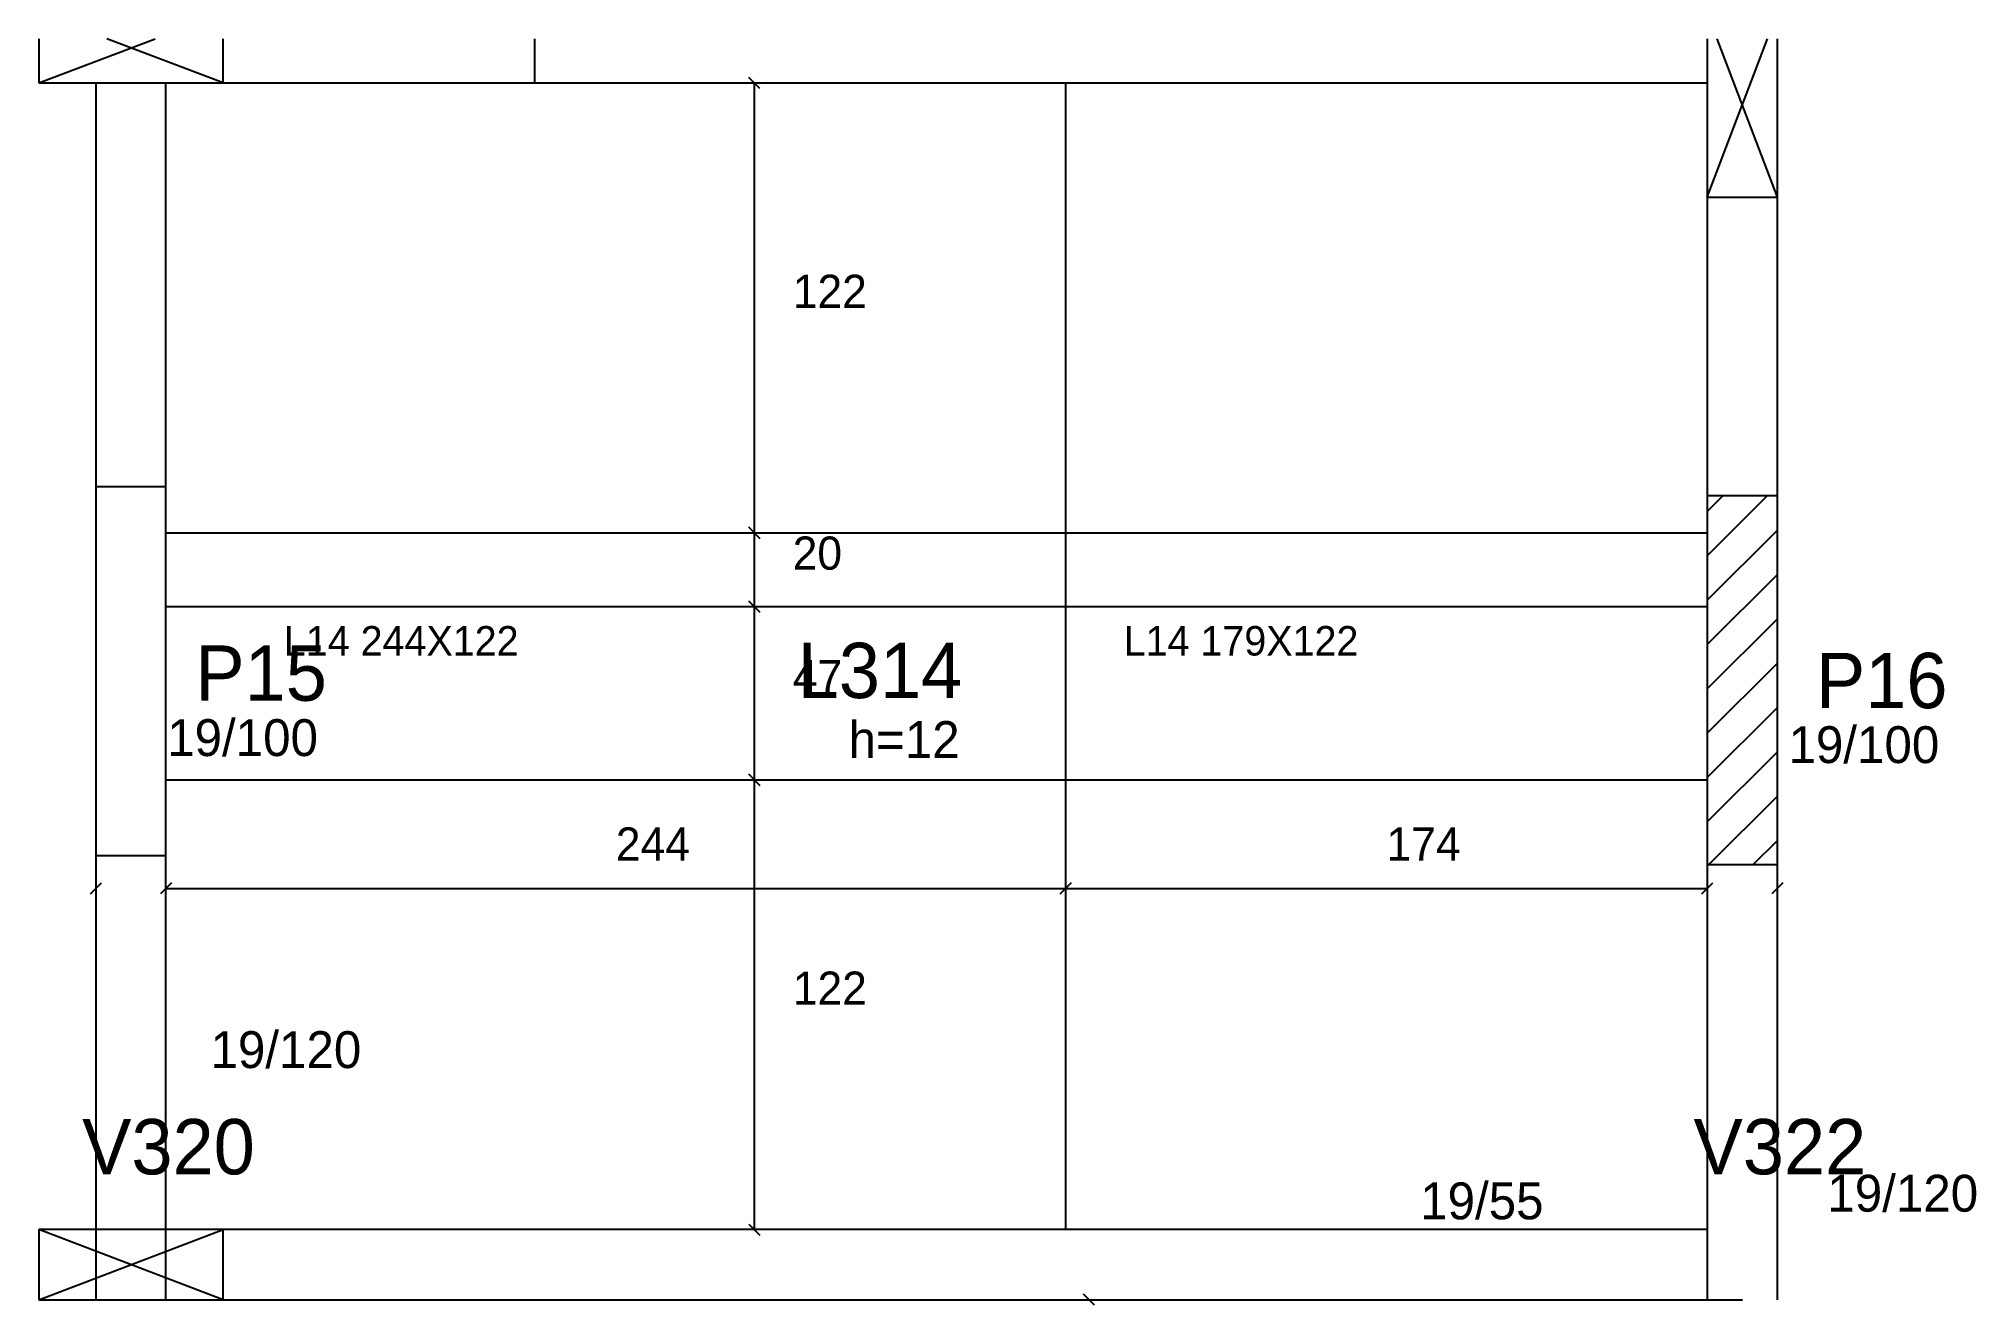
# Model space of a CAD drawing. Header units: metres. Extents: x 4881 to 5406, y 2260 to 2604.
import ezdxf

# ---------------------------------------------------------------- set-up
doc = ezdxf.new("R2010")
doc.units = ezdxf.units.M

msp = doc.modelspace()

# ---------------------------------------------------------------- linework, layer by layer
at = {"layer": '1', "color": 1}
for p, q in [((4880.57, 2591.94), (4912.15, 2603.94)), ((4930.57, 2591.94), (4898.99, 2603.94)), ((5333.07, 2560.94), (5349.41, 2603.94)), ((5352.07, 2560.94), (5335.73, 2603.94)), ((4930.57, 2261.94), (4880.57, 2280.94)), ((4880.57, 2261.94), (4930.57, 2280.94))]:
    msp.add_line(p, q, dxfattribs=at)
at = {"layer": '3', "color": 3}
for p, q in [((5015.07, 2591.94), (5015.07, 2603.94)), ((5333.07, 2475.7), (5337.3, 2479.94)), ((5333.07, 2463.68), (5349.33, 2479.94)), ((5333.07, 2451.66), (5352.07, 2470.66)), ((5333.07, 2439.64), (5352.07, 2458.64)), ((5333.07, 2427.62), (5352.07, 2446.62)), ((5333.07, 2415.6), (5352.07, 2434.6)), ((5333.07, 2403.58), (5352.07, 2422.58)), ((5333.07, 2391.56), (5352.07, 2410.56)), ((5333.47, 2379.94), (5352.07, 2398.53)), ((5345.49, 2379.94), (5352.07, 2386.51))]:
    msp.add_line(p, q, dxfattribs=at)
for points in [[(4896.07, 2591.94), (4896.07, 2482.44)], [(4915.07, 2482.44), (4915.07, 2591.94)], [(4915.07, 2591.94), (5333.07, 2591.94)], [(5333.07, 2591.94), (5333.07, 2479.94)], [(5352.07, 2479.94), (5352.07, 2591.94)], [(4896.07, 2382.44), (4896.07, 2261.94)], [(4915.07, 2261.94), (4915.07, 2382.44)], [(5333.07, 2379.94), (5333.07, 2261.94)], [(5352.07, 2261.94), (5352.07, 2379.94)], [(5333.07, 2280.94), (4915.07, 2280.94)], [(4905.57, 2261.94), (5342.57, 2261.94)]]:
    msp.add_lwpolyline(points, dxfattribs=at)
at = {"layer": '7', "color": 7}
for points in [[(4880.57, 2603.94), (4880.57, 2591.94)], [(4930.57, 2591.94), (4930.57, 2603.94)], [(5333.07, 2603.94), (5333.07, 2560.94)], [(5352.07, 2560.94), (5352.07, 2603.94)], [(4880.57, 2591.94), (4930.57, 2591.94)], [(5333.07, 2560.94), (5352.07, 2560.94)], [(4896.07, 2482.44), (4896.07, 2382.44)], [(4915.07, 2482.44), (4896.07, 2482.44)], [(4915.07, 2382.44), (4915.07, 2482.44)], [(5333.07, 2479.94), (5333.07, 2379.94)], [(5352.07, 2479.94), (5333.07, 2479.94)], [(5352.07, 2379.94), (5352.07, 2479.94)], [(4896.07, 2382.44), (4915.07, 2382.44)], [(5333.07, 2379.94), (5352.07, 2379.94)], [(4880.57, 2280.94), (4880.57, 2261.94)], [(4930.57, 2280.94), (4880.57, 2280.94)], [(4930.57, 2261.94), (4930.57, 2280.94)], [(4880.57, 2261.94), (4930.57, 2261.94)]]:
    msp.add_lwpolyline(points, dxfattribs=at)
at = {"layer": 'Painéis'}
for p, q in [((5076.12, 2590.44), (5073.12, 2593.44)), ((5076.12, 2468.44), (5073.12, 2471.44)), ((5073.12, 2471.44), (5076.12, 2468.44)), ((5076.12, 2448.44), (5073.12, 2451.44)), ((5073.12, 2451.44), (5076.12, 2448.44)), ((5076.12, 2401.44), (5073.12, 2404.44)), ((5073.12, 2404.44), (5076.12, 2401.44)), ((4894.57, 2371.98), (4897.57, 2374.98)), ((4916.57, 2374.98), (4913.57, 2371.98)), ((5160.57, 2374.98), (5157.57, 2371.98)), ((5157.57, 2371.98), (5160.57, 2374.98)), ((5331.57, 2371.98), (5334.57, 2374.98)), ((5353.57, 2374.98), (5350.57, 2371.98)), ((5073.12, 2282.44), (5076.12, 2279.44)), ((5166.9, 2260.44), (5163.9, 2263.44))]:
    msp.add_line(p, q, dxfattribs=at)
at = {"layer": 'Painéis', "color": 4}
for p, q in [((5074.62, 2591.94), (5074.62, 2469.94)), ((5074.62, 2469.94), (5074.62, 2449.94)), ((5074.62, 2449.94), (5074.62, 2402.94)), ((5074.62, 2402.94), (5074.62, 2280.94)), ((4915.07, 2373.48), (5159.07, 2373.48)), ((5159.07, 2373.48), (5333.07, 2373.48))]:
    msp.add_line(p, q, dxfattribs=at)
at = {"layer": 'Painéis', "color": 200}
for p, q in [((5159.07, 2280.94), (5159.07, 2591.94)), ((4915.07, 2469.94), (5333.07, 2469.94)), ((4915.07, 2449.94), (5333.07, 2449.94)), ((4915.07, 2402.94), (5333.07, 2402.94))]:
    msp.add_line(p, q, dxfattribs=at)

# ---------------------------------------------------------------- texts
at = {"layer": '3', "color": 3}
for s, p in [('19/100', (4915.39, 2409.39)), ('h=12', (5100.19, 2408.86)), ('19/100', (5355.08, 2407.49)), ('19/120', (4927.14, 2324.77)), ('19/120', (5365.62, 2285.82)), ('19/55', (5255.19, 2283.75))]:
    msp.add_text(s, height=10, dxfattribs=at).set_placement(p)
at = {"layer": '4', "color": 4}
for s, p in [('P15', (4923.02, 2424.39)), ('L314', (5086.39, 2425.11)), ('P16', (5362.51, 2422.38)), ('V320', (4892.32, 2295.94)), ('V322', (5329.32, 2295.94))]:
    msp.add_text(s, height=15, dxfattribs=at).set_placement(p)
at = {"layer": 'AUX00', "color": 7}
for s, p in [('L14^J244X122', (4947.04, 2436.65)), ('L14^J179X122', (5174.79, 2436.65))]:
    msp.add_text(s, height=8, dxfattribs=at).set_placement(p)
at = {"layer": 'Painéis', "color": 240}
for s, p in [('122', (5085.07, 2530.94)), ('20', (5085.03, 2459.94)), ('47', (5085.06, 2426.44)), ('244', (5037.07, 2381.04)), ('174', (5246.07, 2381.04)), ('122', (5085.07, 2341.94))]:
    msp.add_text(s, height=9, dxfattribs=at).set_placement(p)

doc.saveas('drawing.dxf')
